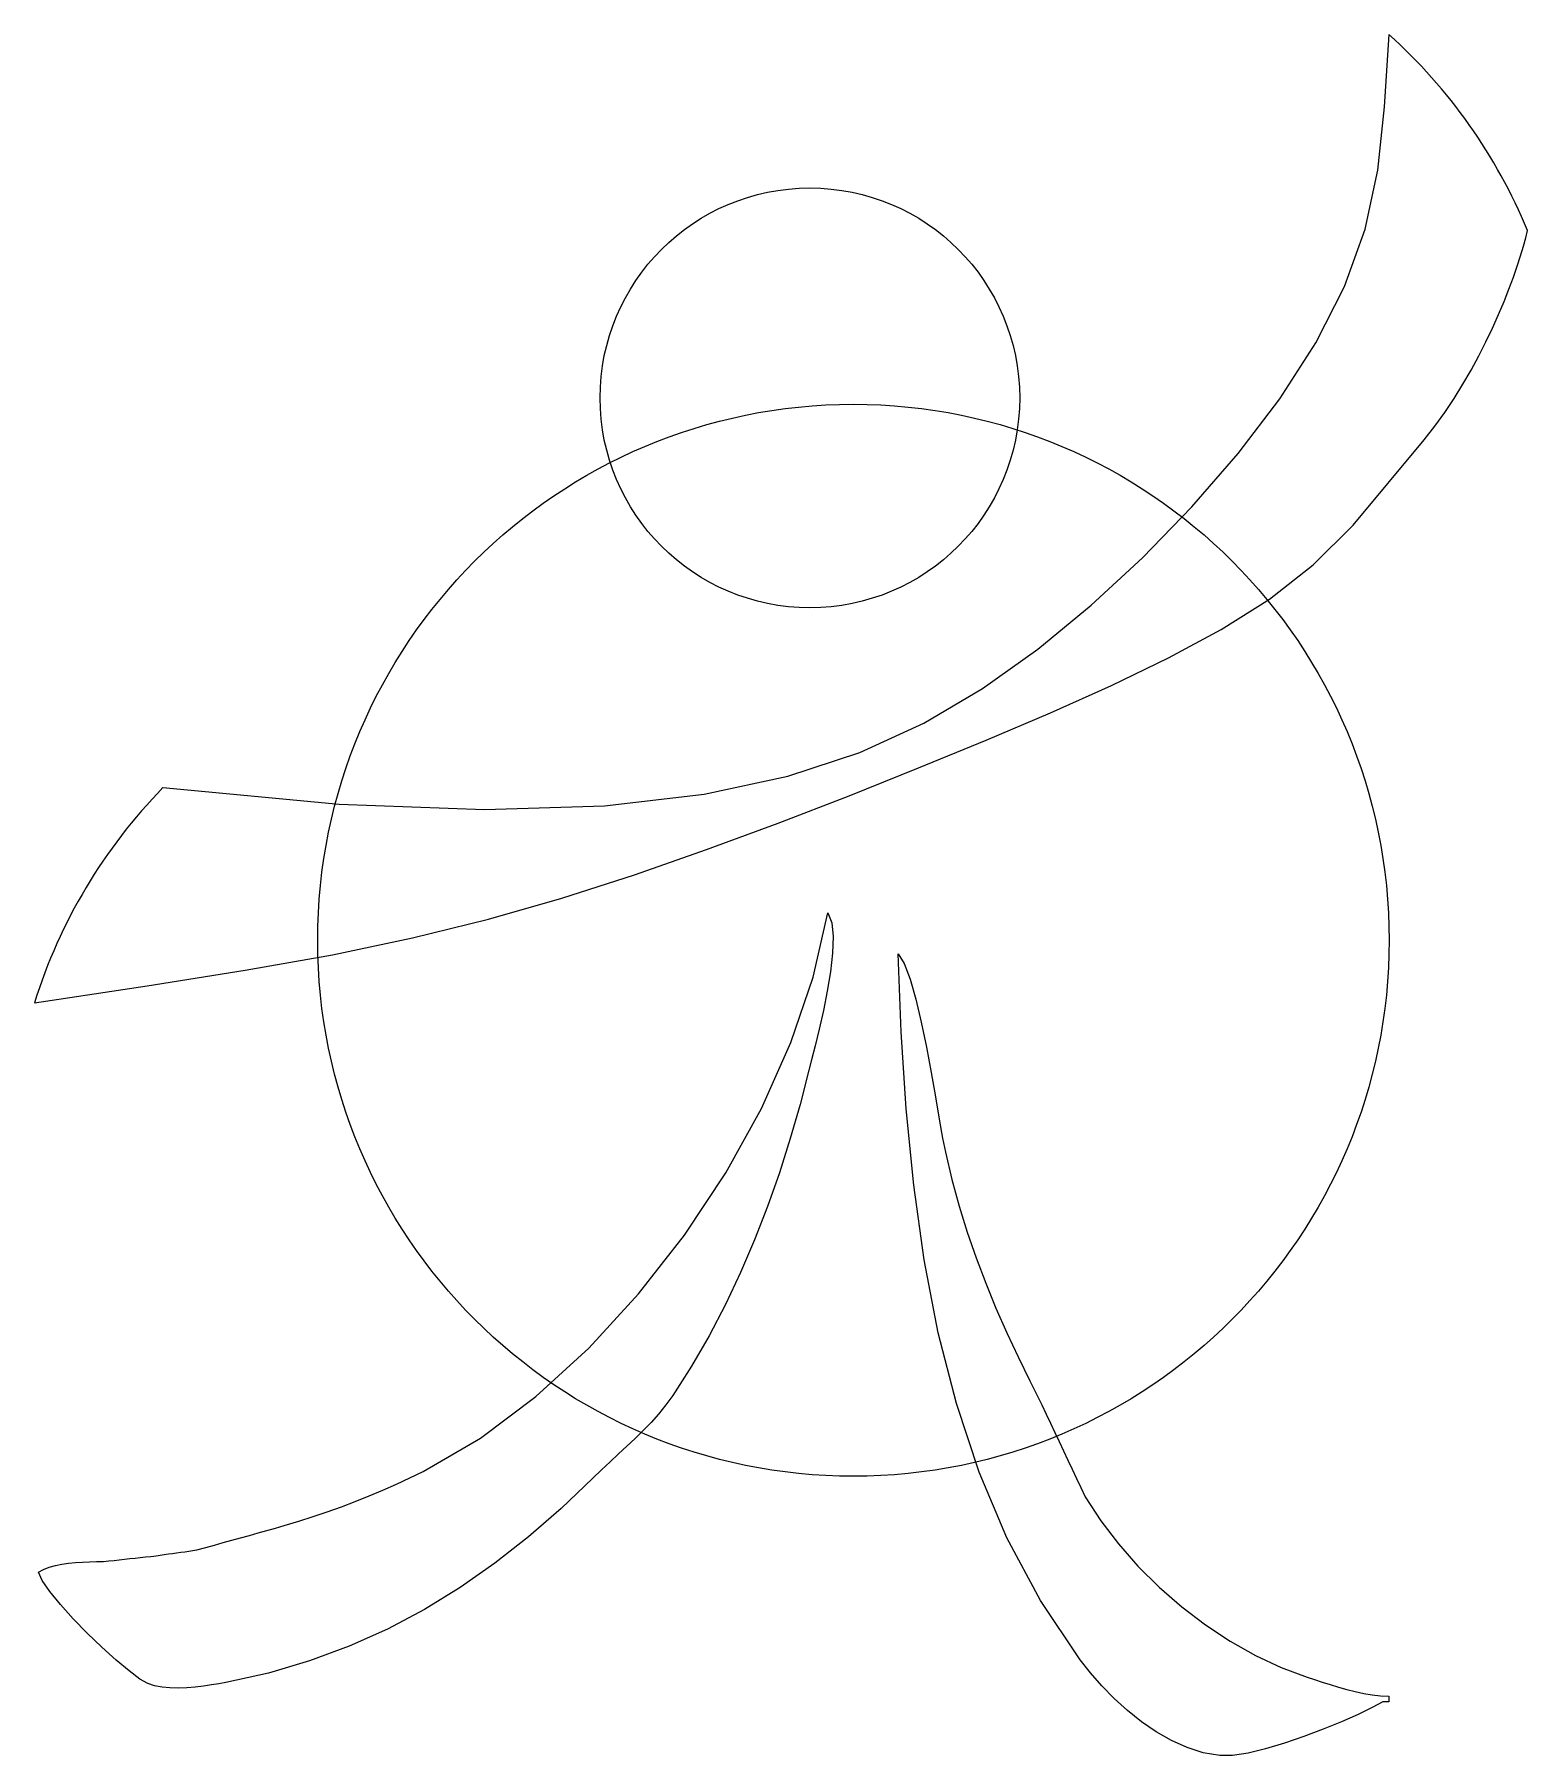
# Model space of a CAD drawing. Extents: x -97 to 98, y -112 to 113.
import ezdxf

# ---------------------------------------------------------------- set-up
doc = ezdxf.new("R2010")
doc.units = 0
doc.header["$MEASUREMENT"] = 0
doc.layers.get('0').update_dxf_attribs({"linetype": 'CONTINUOUS'})

msp = doc.modelspace()

# ---------------------------------------------------------------- linework, layer by layer
at = {"color": 1, "linetype": 'CONTINUOUS', "ltscale": 12}
for p, q in [((79.61, 103.7), (80.18, 113.15)), ((78.74, 95.41), (79.61, 103.7)), ((77.08, 87.7), (78.74, 95.41)), ((74.38, 80.24), (77.08, 87.7)), ((97.37, 84.25), (97.74, 85.48)), ((97.74, 85.48), (98.05, 86.58)), ((98.05, 86.58), (98.28, 87.54)), ((96.93, 82.9), (97.37, 84.25)), ((95.85, 79.89), (96.43, 81.44)), ((96.43, 81.44), (96.93, 82.9)), ((70.63, 72.88), (74.38, 80.24)), ((95.21, 78.26), (95.85, 79.89)), ((93.71, 74.8), (94.49, 76.56)), ((94.49, 76.56), (95.21, 78.26)), ((92.85, 73), (93.71, 74.8)), ((65.93, 65.58), (70.63, 72.88)), ((91.92, 71.17), (92.85, 73)), ((90.92, 69.32), (91.92, 71.17)), ((88.69, 65.61), (89.84, 67.47)), ((89.84, 67.47), (90.92, 69.32)), ((60.46, 58.41), (65.93, 65.58)), ((87.46, 63.78), (88.69, 65.61)), ((86.15, 61.98), (87.46, 63.78)), ((84.77, 60.22), (86.15, 61.98)), ((75.49, 49.07), (84.77, 60.22)), ((54.41, 51.46), (60.46, 58.41)), ((47.97, 44.82), (54.41, 51.46)), ((70.29, 43.87), (75.49, 49.07)), ((41.25, 38.6), (47.97, 44.82)), ((64.55, 39.41), (70.29, 43.87)), ((34.3, 32.88), (41.25, 38.6)), ((58.25, 35.43), (64.55, 39.41)), ((51.37, 31.72), (58.25, 35.43)), ((27.08, 27.74), (34.3, 32.88)), ((43.93, 28.14), (51.37, 31.72)), ((19.42, 23.23), (27.08, 27.74)), ((35.96, 24.58), (43.93, 28.14)), ((11.06, 19.39), (19.42, 23.23)), ((27.53, 20.99), (35.96, 24.58)), ((18.72, 17.37), (27.53, 20.99)), ((1.64, 16.27), (11.06, 19.39)), ((-9.3, 13.92), (1.64, 16.27)), ((9.64, 13.74), (18.72, 17.37)), ((-80, 14.79), (-56.99, 12.64)), ((-22.3, 12.43), (-9.3, 13.92)), ((0.38, 10.16), (9.64, 13.74)), ((-56.99, 12.64), (-37.98, 11.94)), ((-37.98, 11.94), (-22.3, 12.43)), ((-8.98, 6.7), (0.38, 10.16)), ((-18.39, 3.42), (-8.98, 6.7)), ((-27.87, 0.38), (-18.39, 3.42)), ((-37.48, -2.37), (-27.87, 0.38)), ((-47.39, -4.83), (-37.48, -2.37)), ((-57.86, -7.03), (-47.39, -4.83)), ((-69.26, -9.06), (-57.86, -7.03)), ((-96.79, -13.32), (-82.04, -11.08)), ((-82.04, -11.08), (-69.26, -9.06))]:
    msp.add_line(p, q, dxfattribs=at)
at = {"color": 1, "linetype": 'CONTINUOUS'}
for points in [[(6.88, -1.55), (7.38, -2.85), (7.57, -4.65), (7.49, -6.82), (7.22, -9.24), (6.8, -11.78), (6.28, -14.33), (5.73, -16.75), (5.19, -18.94), (4.73, -20.75), (4.4, -22.08), (3.24, -26.57), (1.95, -31.04), (0.53, -35.49), (-1.02, -39.9), (-2.71, -44.26), (-4.54, -48.53), (-6.52, -52.72), (-8.65, -56.8), (-10.93, -60.75), (-13.37, -64.57), (-14.28, -65.82), (-15.24, -67), (-16.23, -68.11), (-17.26, -69.17), (-18.32, -70.2), (-19.39, -71.21), (-20.49, -72.22), (-21.59, -73.23), (-22.71, -74.28), (-23.82, -75.37), (-27.96, -79.33), (-32.22, -83.03), (-36.62, -86.47), (-41.15, -89.64), (-45.83, -92.51), (-50.67, -95.08), (-55.68, -97.33), (-60.86, -99.25), (-66.22, -100.84), (-71.78, -102.06), (-72.68, -102.22), (-73.66, -102.38), (-74.7, -102.53), (-75.78, -102.66), (-76.89, -102.75), (-77.99, -102.79), (-79.08, -102.77), (-80.12, -102.68), (-81.1, -102.49), (-81.99, -102.2), (-83.01, -101.61), (-84.42, -100.55), (-86.11, -99.13), (-87.97, -97.45), (-89.88, -95.62), (-91.72, -93.73), (-93.4, -91.88), (-94.79, -90.19), (-95.78, -88.75), (-96.26, -87.65), (-95.58, -87.3), (-94.85, -87.02), (-94.05, -86.79), (-93.22, -86.61), (-92.34, -86.48), (-91.44, -86.39), (-90.52, -86.33), (-89.6, -86.29), (-88.68, -86.28), (-87.77, -86.27), (-87.08, -86.19), (-86.39, -86.12), (-85.7, -86.04), (-85.02, -85.96), (-84.33, -85.89), (-83.64, -85.81), (-82.96, -85.74), (-82.27, -85.66), (-81.58, -85.59), (-80.9, -85.51), (-80.36, -85.43), (-79.82, -85.35), (-79.29, -85.28), (-78.75, -85.2), (-78.22, -85.13), (-77.68, -85.05), (-77.15, -84.98), (-76.61, -84.9), (-76.08, -84.82), (-75.55, -84.74), (-74.41, -84.43), (-73.27, -84.11), (-72.13, -83.8), (-70.99, -83.48), (-69.85, -83.17), (-68.71, -82.85), (-67.57, -82.53), (-66.43, -82.21), (-65.29, -81.89), (-64.15, -81.57), (-62.26, -80.99), (-60.38, -80.39), (-58.53, -79.76), (-56.69, -79.1), (-54.87, -78.41), (-53.06, -77.69), (-51.27, -76.94), (-49.49, -76.15), (-47.73, -75.34), (-45.98, -74.49), (-38.52, -70.14), (-31.28, -64.72), (-24.35, -58.4), (-17.85, -51.32), (-11.85, -43.64), (-6.48, -35.51), (-1.82, -27.09), (2.03, -18.51), (4.96, -9.95), (6.88, -1.55)], [(16.04, -6.89), (16.84, -8.18), (17.62, -10.22), (18.36, -12.83), (19.07, -15.84), (19.74, -19.09), (20.36, -22.4), (20.92, -25.6), (21.42, -28.52), (21.86, -30.98), (22.22, -32.82), (23.05, -36.36), (24.01, -39.84), (25.07, -43.25), (26.24, -46.61), (27.5, -49.91), (28.83, -53.17), (30.24, -56.38), (31.72, -59.55), (33.24, -62.69), (34.81, -65.81), (35.38, -67.01), (35.95, -68.21), (36.51, -69.41), (37.08, -70.61), (37.65, -71.81), (38.22, -73.01), (38.79, -74.21), (39.36, -75.41), (39.92, -76.61), (40.49, -77.8), (42.52, -80.94), (44.82, -83.97), (47.37, -86.87), (50.14, -89.62), (53.1, -92.19), (56.2, -94.55), (59.42, -96.67), (62.74, -98.53), (66.1, -100.11), (69.49, -101.37), (70.45, -101.68), (71.45, -102), (72.49, -102.33), (73.56, -102.66), (74.66, -102.97), (75.76, -103.24), (76.87, -103.48), (77.98, -103.66), (79.08, -103.78), (80.16, -103.83), (80.16, -103.91), (80.16, -103.98), (80.16, -104.06), (80.16, -104.14), (80.16, -104.22), (80.16, -104.29), (80.16, -104.37), (80.16, -104.44), (80.16, -104.52), (80.16, -104.59), (80.08, -104.59), (80, -104.59), (79.93, -104.59), (79.85, -104.59), (79.78, -104.59), (79.7, -104.59), (79.62, -104.59), (79.55, -104.59), (79.47, -104.59), (79.39, -104.59), (77.97, -105.34), (76.13, -106.23), (73.96, -107.18), (71.57, -108.16), (69.06, -109.12), (66.52, -109.99), (64.06, -110.72), (61.76, -111.27), (59.73, -111.58), (58.07, -111.6), (55.92, -111.23), (53.81, -110.56), (51.75, -109.64), (49.76, -108.51), (47.84, -107.19), (46.01, -105.72), (44.28, -104.15), (42.67, -102.49), (41.19, -100.8), (39.85, -99.1), (34.65, -91.36), (30.26, -83.18), (26.62, -74.59), (23.66, -65.65), (21.3, -56.4), (19.47, -46.87), (18.1, -37.11), (17.12, -27.17), (16.46, -17.08), (16.04, -6.89)]]:
    msp.add_lwpolyline(points, dxfattribs=at)
at = {"color": 1, "linetype": 'CONTINUOUS', "ltscale": 12}
for centre, radius in [((4.52, 65.69), 27.41), ((10.21, -5.14), 69.99)]:
    msp.add_circle(centre, radius, dxfattribs=at)
for centre, radius, start, end in [((32.62, 60.31), 71.08, 22.5238, 48.0085), ((-29.55, -34.41), 70.47, 135.716, 162.5777)]:
    msp.add_arc(centre, radius, start, end, dxfattribs=at)

doc.saveas('drawing.dxf')
